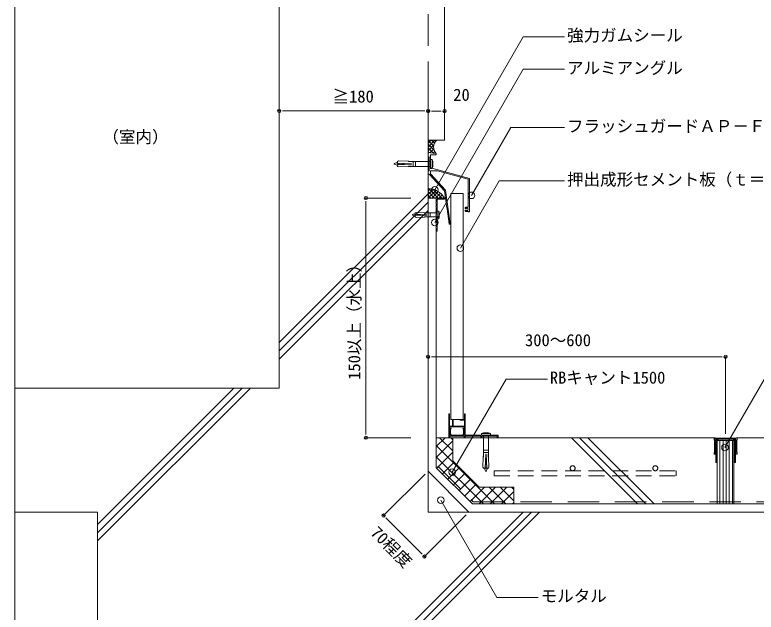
# Model space of a CAD drawing. Units: millimetres, scale not verified. Extents: x -1380 to 1380, y -955 to 955.
# Drawn here: x -900 to -3, y -531 to 192 of the extents above; entities that cross this region are included whole.
import ezdxf
from ezdxf.enums import TextEntityAlignment as Align

# ---------------------------------------------------------------- set-up
doc = ezdxf.new("R2010")
doc.units = ezdxf.units.MM
doc.header["$LTSCALE"] = 3
doc.linetypes.add('USER1', pattern=[19.05, 12.7, -6.35])
doc.linetypes.add('USER2', pattern=[9.525, 6.35, -3.175])
for name, color, linetype, lineweight in [('0-0_0', 7, 'Continuous', 9), ('0-1_HATCH', 9, 'Continuous', 18), ('0-3_KUTAI', 3, 'Continuous', 18), ('0-4_BOUSUI', 1, 'Continuous', 18), ('0-5_MOJI', 7, 'Continuous', 18), ('0-6_sunpo', 7, 'Continuous', 18), ('0-7_KANAMONO_SCREW', 4, 'Continuous', 18), ('0-8_dannnetu', 6, 'Continuous', 18), ('0-9_KANAMONO', 4, 'Continuous', 18), ('0-A_TENSEN', 4, 'USER2', 18), ('0-B_BUHIN', 7, 'Continuous', 9), ('0-D_bousui2', 7, 'USER1', 9)]:
    doc.layers.add(name, color=color, linetype=linetype, lineweight=lineweight)
doc.styles.add('ＭＳ ゴシック', font='')
doc.styles.get('ＭＳ ゴシック').set_extended_font_data('MS Gothic')

# ---------------------------------------------------------------- blocks, each defined once
blk = doc.blocks.new('_DOT')
at = {"layer": '0-0_0'}
for p, q in [((-0.5, 0), (-1, 0)), ((0.25, 0), (-0.25, 0))]:
    blk.add_line(p, q, dxfattribs=at)
blk.add_circle((0, 0), 0.25, dxfattribs=at)

msp = doc.modelspace()

# ---------------------------------------------------------------- linework, layer by layer
at = {"layer": '0-0_0', "lineweight": 18}
msp.add_lwpolyline([(-899.957, -659.969), (900.043, -659.969), (900.043, 540.031), (-899.957, 540.031)], close=True, dxfattribs=at)
at = {"layer": '0-1_HATCH'}
for p, q in [((-579.957, -204.969), (-399.957, -24.969)), ((-579.957, -214.969), (-399.957, -34.969)), ((-579.957, -224.969), (-399.957, -44.969)), ((-799.957, -434.969), (-624.957, -259.969)), ((-799.957, -424.969), (-634.957, -259.969)), ((-799.957, -444.969), (-614.957, -259.969)), ((-389.957, -330.495), (-379.431, -319.969)), ((-369.957, -336.056), (-386.044, -319.969)), ((-369.957, -322.585), (-372.573, -319.969)), ((-226.565, -319.969), (-146.565, -399.969)), ((-216.565, -319.969), (-136.565, -399.969)), ((-206.565, -319.969), (-126.565, -399.969)), ((-389.957, -343.965), (-369.957, -323.965)), ((-319.514, -399.969), (-389.957, -329.526)), ((-389.403, -356.883), (-369.957, -337.436)), ((-332.984, -399.969), (-389.957, -342.997)), ((-382.668, -363.618), (-368.526, -349.476)), ((-375.933, -370.353), (-361.791, -356.211)), ((-369.198, -377.088), (-355.056, -362.946)), ((-362.463, -383.823), (-348.321, -369.681)), ((-355.727, -390.559), (-341.585, -376.416)), ((-348.992, -397.294), (-331.667, -379.969)), ((-338.197, -399.969), (-318.197, -379.969)), ((-306.044, -399.969), (-326.044, -379.969)), ((-324.727, -399.969), (-304.727, -379.969)), ((-296.317, -396.225), (-312.573, -379.969)), ((-311.256, -399.969), (-296.317, -385.03)), ((-296.317, -382.755), (-299.103, -379.969)), ((-297.786, -399.969), (-296.317, -398.5)), ((-534.957, -659.969), (-284.957, -409.969)), ((-524.957, -659.969), (-274.957, -409.969)), ((-514.957, -659.969), (-264.957, -409.969))]:
    msp.add_line(p, q, dxfattribs=at)
at = {"layer": '0-3_KUTAI'}
for p, q in [((-579.957, 540.031), (-579.957, -259.969)), ((-579.957, -259.969), (-899.957, -259.969)), ((-53.957, -319.969), (-369.957, -319.969)), ((900.043, -319.969), (-25.957, -319.969)), ((-46.743, -399.969), (-46.743, -323.469)), ((-42.993, -399.969), (-42.993, -323.469)), ((-39.243, -399.969), (-39.243, -323.469)), ((-35.493, -399.969), (-35.493, -323.469)), ((-31.743, -399.969), (-31.743, -323.469)), ((-350.459, -409.969), (-399.957, -360.471)), ((-799.957, -409.969), (-899.957, -409.969)), ((-799.957, -409.969), (-799.957, -659.969))]:
    msp.add_line(p, q, dxfattribs=at)
at = {"layer": '0-3_KUTAI', "linetype": 'USER1'}
msp.add_line((-399.957, 40.031), (-399.957, 540.031), dxfattribs=at)
at = {"layer": '0-3_KUTAI'}
for points in [[(-399.957, 40.031), (-379.957, 40.031), (-379.957, 540.031)], [(900.043, -409.969), (-399.957, -409.969), (-399.957, 40.031)], [(-49.957, -399.969), (-49.957, -323.469), (-29.957, -323.469), (-29.957, -399.969)]]:
    msp.add_lwpolyline(points, dxfattribs=at)
for points in [[(-27.457, -320.469), (-26.957, -319.969), (-25.957, -319.969), (-25.957, -322.969), (-26.457, -322.969), (-26.457, -337.969), (-25.957, -337.969), (-25.957, -339.969), (-27.457, -339.969), (-27.457, -321.469), (-52.457, -321.469), (-52.457, -339.969), (-53.957, -339.969), (-53.957, -337.969), (-53.457, -337.969), (-53.457, -322.969), (-53.957, -322.969), (-53.957, -319.969), (-52.957, -319.969), (-52.457, -320.469), (-39.957, -320.469)], [(-28.957, -321.969), (-28.957, -322.969), (-30.957, -322.969), (-30.957, -323.469), (-28.957, -323.469), (-28.957, -334.969), (-29.457, -334.969), (-28.957, -335.969), (-28.957, -348.969), (-29.457, -348.969), (-28.957, -349.969), (-27.957, -349.969), (-27.957, -323.469), (-27.457, -323.469), (-27.457, -321.469), (-52.457, -321.469), (-52.457, -323.469), (-51.957, -323.469), (-51.957, -349.969), (-50.957, -349.969), (-50.457, -348.969), (-50.957, -348.969), (-50.957, -335.969), (-50.457, -334.969), (-50.957, -334.969), (-50.957, -323.469), (-48.957, -323.469), (-48.957, -322.969), (-50.957, -322.969), (-50.957, -321.969)]]:
    msp.add_lwpolyline(points, close=True, dxfattribs=at)
at = {"layer": '0-4_BOUSUI'}
for p, q in [((-399.957, 36.112), (-396.037, 40.031)), ((-399.957, 31.692), (-391.618, 40.031)), ((-393.17, 32.827), (-399.957, 39.613)), ((-392.205, 36.281), (-395.955, 40.031)), ((-390.448, 38.943), (-391.536, 40.031)), ((-392.521, 27.758), (-399.957, 35.194)), ((-399.957, 27.273), (-392.9, 34.329)), ((-393.43, 24.248), (-399.957, 30.774)), ((-398.012, 24.798), (-393.068, 29.742)), ((-398.453, 24.851), (-399.957, 26.355)), ((-394.066, 24.324), (-391.93, 26.461)), ((-390.12, 23.851), (-390.049, 23.923)), ((-399.957, -21.341), (-397.284, -18.668)), ((-399.957, -25.76), (-393.56, -19.363)), ((-392.247, -29.969), (-399.957, -22.259)), ((-396.666, -29.969), (-399.957, -26.678)), ((-399.746, -29.969), (-390.325, -20.548)), ((-387.827, -29.969), (-399.231, -18.565)), ((-395.326, -29.969), (-387.479, -22.122)), ((-383.408, -29.969), (-394.175, -19.202)), ((-390.907, -29.969), (-384.974, -24.036)), ((-386.488, -29.969), (-382.789, -26.27)), ((-383.762, -25.195), (-384.273, -24.684)), ((-389.957, -29.969), (-399.957, -29.969)), ((-382.068, -29.969), (-380.927, -28.828))]:
    msp.add_line(p, q, dxfattribs=at)
msp.add_lwpolyline([(900.043, -399.969), (-346.317, -399.969), (-389.957, -356.329), (-389.957, -69.669)], dxfattribs=at)
for centre, radius, start, end in [((-382.281, 31.645), 10.954, 130.03846, 225.51003), ((-399.401, -40.323), 21.759, 28.41663, 91.46344)]:
    msp.add_arc(centre, radius, start, end, dxfattribs=at)
at = {"layer": '0-5_MOJI'}
for points in [[(-234.795, 165.2), (-284.858, 165.2), (-391.796, -20.021)], [(-234.795, 125.761), (-284.781, 125.761), (-391.719, -59.46)], [(-234.795, 55.315), (-299.937, 55.315), (-347.314, -26.745)], [(-234.795, -9.23), (-313.917, -9.23), (-360.9, -90.606)], [(178.374, -39.061), (128.374, -39.061), (-40.702, -331.91)], [(-255.638, -248.991), (-305.638, -248.991), (-370.678, -361.644)], [(-266.714, -513.186), (-316.714, -513.186), (-384.626, -395.559)]]:
    msp.add_lwpolyline(points, dxfattribs=at)
for centre in [(-391.796, -20.021), (-347.314, -26.745), (-391.719, -59.46), (-360.9, -90.606), (-40.702, -331.91), (-370.678, -361.644), (-384.626, -395.559)]:
    msp.add_circle(centre, 4, dxfattribs=at)
at = {"layer": '0-6_sunpo'}
for p, q in [((-399.957, 99.605), (-399.957, 75.223)), ((-379.957, 99.605), (-379.957, 75.223)), ((-579.957, 97.605), (-579.957, 75.327)), ((-399.957, 97.605), (-399.957, 75.327)), ((-571.957, 75.327), (-407.957, 75.327)), ((-391.957, 75.223), (-387.957, 75.223)), ((-420.898, -29.969), (-475.075, -29.969)), ((-475.075, -311.969), (-475.075, -37.969)), ((-399.957, -251.321), (-399.957, -222.071)), ((-391.957, -222.071), (-47.957, -222.071)), ((-39.957, -315.469), (-39.957, -222.071)), ((-420.898, -319.969), (-475.075, -319.969)), ((-403.492, -364.007), (-453.816, -414.33)), ((-448.159, -419.987), (-409.975, -458.171)), ((-353.995, -413.504), (-404.318, -463.828))]:
    msp.add_line(p, q, dxfattribs=at)
at = {"layer": '0-7_KANAMONO_SCREW'}
for p, q in [((-436.957, 13.245), (-440.461, 11.793)), ((-436.957, 9.418), (-440.461, 10.869)), ((-437.674, 12.948), (-436.957, 10.08)), ((-436.957, 14.331), (-435.578, 15.02)), ((-436.957, 12.331), (-436.957, 14.331)), ((-419.957, 11.581), (-436.957, 12.331)), ((-419.957, 11.081), (-436.957, 10.331)), ((-436.957, 10.331), (-436.957, 8.331)), ((-436.009, 12.289), (-435.535, 10.394)), ((-423.453, 14.485), (-435.578, 15.02)), ((-434.492, 12.222), (-434.052, 10.459)), ((-432.976, 12.155), (-432.568, 10.525)), ((-431.459, 12.089), (-431.084, 10.59)), ((-429.942, 12.022), (-429.601, 10.656)), ((-428.425, 11.955), (-428.117, 10.721)), ((-426.909, 11.888), (-426.633, 10.787)), ((-425.392, 11.821), (-425.15, 10.852)), ((-423.875, 11.754), (-423.666, 10.917)), ((-423.464, 14.236), (-423.453, 14.485)), ((-419.968, 14.081), (-423.464, 14.236)), ((-423.215, 14.225), (-423.204, 14.474)), ((-420.206, 14.342), (-423.204, 14.474)), ((-422.359, 11.687), (-422.182, 10.983)), ((-420.842, 11.62), (-420.699, 11.048)), ((-420.217, 14.092), (-420.206, 14.342)), ((-419.968, 14.081), (-419.957, 14.331)), ((-397.957, 14.331), (-419.957, 14.331)), ((-419.957, 11.581), (-419.957, 11.081)), ((-417.957, 14.331), (-417.957, 8.331)), ((-414.957, 14.331), (-414.957, 8.331)), ((-396.957, 16.831), (-396.957, 15.331)), ((-396.957, 16.831), (-394.957, 16.831)), ((-396.957, 15.331), (-396.957, 7.331)), ((-394.957, 16.831), (-394.957, 5.831)), ((-394.457, 15.581), (-394.957, 15.581)), ((-394.457, 15.581), (-394.207, 14.331)), ((-394.207, 8.331), (-394.207, 14.331)), ((-436.957, 8.331), (-435.578, 7.642)), ((-423.453, 8.177), (-435.578, 7.642)), ((-419.968, 8.581), (-423.464, 8.427)), ((-423.464, 8.427), (-423.453, 8.177)), ((-423.215, 8.438), (-423.204, 8.188)), ((-420.206, 8.32), (-423.204, 8.188)), ((-420.217, 8.57), (-420.206, 8.32)), ((-419.968, 8.581), (-419.957, 8.331)), ((-397.957, 8.331), (-419.957, 8.331)), ((-396.957, 7.331), (-396.957, 5.831)), ((-394.957, 5.831), (-396.957, 5.831)), ((-394.957, 7.081), (-394.457, 7.081)), ((-415.579, -48.824), (-418.499, -50.034)), ((-415.579, -52.013), (-418.499, -50.804)), ((-416.177, -49.072), (-415.579, -51.462)), ((-401.413, -50.211), (-415.579, -49.586)), ((-401.413, -50.627), (-415.579, -51.252)), ((-415.579, -51.252), (-415.579, -52.919)), ((-415.579, -52.919), (-414.431, -53.493)), ((-414.79, -49.62), (-414.395, -51.2)), ((-404.326, -47.79), (-414.431, -47.345)), ((-404.326, -53.047), (-414.431, -53.493)), ((-413.526, -49.676), (-413.158, -51.145)), ((-412.262, -49.732), (-411.922, -51.091)), ((-410.998, -49.788), (-410.686, -51.036)), ((-409.734, -49.843), (-409.449, -50.982)), ((-408.47, -49.899), (-408.213, -50.927)), ((-407.206, -49.955), (-406.977, -50.873)), ((-405.942, -50.011), (-405.74, -50.818)), ((-404.678, -50.066), (-404.504, -50.764)), ((-404.336, -47.998), (-404.326, -47.79)), ((-401.422, -48.127), (-404.336, -47.998)), ((-401.422, -52.711), (-404.336, -52.839)), ((-404.336, -52.839), (-404.326, -53.047)), ((-404.128, -48.008), (-404.118, -47.8)), ((-404.128, -52.83), (-404.118, -53.038)), ((-401.621, -47.91), (-404.118, -47.8)), ((-401.621, -52.928), (-404.118, -53.038)), ((-403.414, -50.122), (-403.267, -50.709)), ((-402.15, -50.178), (-402.031, -50.655)), ((-401.63, -48.118), (-401.621, -47.91)), ((-401.63, -52.72), (-401.621, -52.928)), ((-401.422, -48.127), (-401.413, -47.919)), ((-401.422, -52.711), (-401.413, -52.919)), ((-389.59, -47.919), (-401.413, -47.919)), ((-401.413, -50.211), (-401.413, -50.627)), ((-389.59, -52.919), (-401.413, -52.919)), ((-399.746, -47.919), (-399.746, -52.919)), ((-397.246, -47.919), (-397.246, -52.919)), ((-388.757, -45.836), (-388.757, -47.086)), ((-388.757, -45.836), (-387.09, -45.836)), ((-388.757, -47.086), (-388.757, -53.752)), ((-388.757, -53.752), (-388.757, -55.002)), ((-387.09, -45.836), (-387.09, -55.002)), ((-386.673, -46.877), (-387.09, -46.877)), ((-386.673, -53.961), (-386.673, -46.877)), ((-386.673, -46.877), (-386.465, -47.919)), ((-386.465, -52.919), (-386.673, -53.961)), ((-386.465, -52.919), (-386.465, -47.919)), ((-387.09, -55.002), (-388.757, -55.002)), ((-387.09, -53.961), (-386.673, -53.961)), ((-335.457, -314.969), (-324.457, -314.969)), ((-335.457, -316.969), (-335.457, -314.969)), ((-335.457, -316.969), (-333.957, -316.969)), ((-334.207, -314.469), (-332.957, -314.219)), ((-334.207, -314.469), (-334.207, -314.969)), ((-333.957, -316.969), (-325.957, -316.969)), ((-326.957, -314.219), (-332.957, -314.219)), ((-332.957, -317.969), (-332.957, -339.969)), ((-326.957, -317.969), (-326.957, -339.969)), ((-325.957, -316.969), (-324.457, -316.969)), ((-325.707, -314.969), (-325.707, -314.469)), ((-324.457, -314.969), (-324.457, -316.969)), ((-332.968, -340.219), (-333.1, -343.216)), ((-332.718, -340.23), (-332.968, -340.219)), ((-332.957, -334.969), (-326.957, -334.969)), ((-332.957, -337.969), (-326.957, -337.969)), ((-332.707, -339.98), (-332.957, -339.969)), ((-332.707, -339.98), (-332.861, -343.477)), ((-330.207, -339.969), (-330.957, -356.969)), ((-330.246, -340.854), (-329.674, -340.711)), ((-330.207, -339.969), (-329.707, -339.969)), ((-329.707, -339.969), (-328.957, -356.969)), ((-327.206, -339.98), (-326.957, -339.969)), ((-327.206, -339.98), (-327.052, -343.477)), ((-327.195, -340.23), (-326.946, -340.219)), ((-326.946, -340.219), (-326.813, -343.216)), ((-333.111, -343.465), (-333.646, -355.591)), ((-332.861, -343.477), (-333.111, -343.465)), ((-332.85, -343.227), (-333.1, -343.216)), ((-330.647, -349.954), (-329.281, -349.613)), ((-330.58, -348.438), (-329.347, -348.129)), ((-330.513, -346.921), (-329.412, -346.646)), ((-330.446, -345.404), (-329.478, -345.162)), ((-330.38, -343.887), (-329.543, -343.678)), ((-330.313, -342.371), (-329.608, -342.195)), ((-327.063, -343.227), (-326.813, -343.216)), ((-327.052, -343.477), (-326.802, -343.465)), ((-326.802, -343.465), (-326.267, -355.591)), ((-332.957, -356.969), (-333.646, -355.591)), ((-330.957, -356.969), (-332.957, -356.969)), ((-331.87, -356.969), (-330.419, -360.473)), ((-331.573, -357.686), (-328.705, -356.969)), ((-330.915, -356.021), (-329.019, -355.547)), ((-330.848, -354.505), (-329.085, -354.064)), ((-330.781, -352.988), (-329.15, -352.58)), ((-330.714, -351.471), (-329.216, -351.096)), ((-328.043, -356.969), (-329.495, -360.473)), ((-328.957, -356.969), (-326.957, -356.969)), ((-326.957, -356.969), (-326.267, -355.591))]:
    msp.add_line(p, q, dxfattribs=at)
for points in [[(-394.207, 8.331), (-394.457, 7.081), (-394.457, 15.581)], [(-415.579, -49.586), (-415.579, -47.919), (-414.431, -47.345)], [(-326.957, -314.219), (-325.707, -314.469), (-334.207, -314.469)]]:
    msp.add_lwpolyline(points, dxfattribs=at)
for centre, radius, start, end in [((-440.27, 11.331), 0.5, 112.5, 247.5), ((-397.957, 15.331), 1, 270, 0), ((-397.957, 7.331), 1, 0, 90), ((-418.34, -50.419), 0.417, 112.5, 247.5), ((-389.59, -47.086), 0.833, 270, 0), ((-389.59, -53.752), 0.833, 0, 90), ((-333.957, -317.969), 1, 0, 90), ((-325.957, -317.969), 1, 90, 180), ((-329.957, -360.282), 0.5, 202.5, 337.5)]:
    msp.add_arc(centre, radius, start, end, dxfattribs=at)
at = {"layer": '0-8_dannnetu'}
msp.add_line((-296.317, -399.969), (-296.317, -379.969), dxfattribs=at)
msp.add_lwpolyline([(-296.317, -379.969), (-338.033, -379.969), (-369.957, -348.045), (-369.957, -319.969), (-389.957, -319.969)], dxfattribs=at)
at = {"layer": '0-9_KANAMONO'}
for p, q in [((-379.957, -30.869), (-379.957, -30.269)), ((-374.33, -61.238), (-376.866, -43.177)), ((-354.957, -42.226), (-354.957, -41.669)), ((-354.634, -42.701), (-354.707, -42.659)), ((-354.707, -44.679), (-354.634, -44.637)), ((-354.957, -45.669), (-354.957, -45.112)), ((-350.157, -46.669), (-351.057, -46.669)), ((-373.532, -61.669), (-373.835, -61.669)), ((-389.657, -69.969), (-389.057, -69.969)), ((-374.957, -316.669), (-374.957, -291.469)), ((-374.457, -290.969), (-374.457, -290.969)), ((-355.457, -290.969), (-355.457, -290.969)), ((-354.957, -291.469), (-354.957, -316.669)), ((-360.957, -298.669), (-360.957, -298.269)), ((-373.957, -315.52), (-373.957, -311.552)), ((-372.957, -311.552), (-372.957, -314.983)), ((-356.957, -314.983), (-356.957, -311.552)), ((-355.957, -311.552), (-355.957, -315.52)), ((-374.957, -319.669), (-374.957, -317.269)), ((-373.957, -316.969), (-374.657, -316.969)), ((-374.657, -316.969), (-373.957, -316.969)), ((-373.957, -319.969), (-374.657, -319.969)), ((-372.081, -316.969), (-357.833, -316.969)), ((-355.257, -316.969), (-355.957, -316.969)), ((-355.257, -319.969), (-355.957, -319.969)), ((-335.257, -319.969), (-335.957, -319.969)), ((-315.257, -319.969), (-315.957, -319.969)), ((-314.957, -317.269), (-314.957, -319.669))]:
    msp.add_line(p, q, dxfattribs=at)
for points in [[(-377.065, -41.763), (-379.957, -21.169), (-398.457, -1.169), (-399.957, -1.169), (-399.957, 2.831), (-398.457, 2.831), (-398.457, 19.831), (-399.957, 19.831), (-399.957, 25.031), (-389.957, 23.831), (-389.957, 22.331), (-396.957, 22.331), (-396.957, 11.631), (-397.257, 11.331), (-396.957, 11.031), (-396.957, 7.959)], [(-354.457, -41.169), (-351.257, -41.169), (-351.257, -7.166), (-388.568, 2.831), (-396.957, 2.831), (-396.957, -0.876), (-378.726, -20.585), (-373.037, -61.099)], [(-395.474, 6.028), (-349.957, -6.169), (-349.957, -46.469)], [(-380.257, -29.969), (-389.957, -29.969), (-390.757, -30.719), (-389.957, -31.469), (-389.957, -34.969), (-390.757, -35.719), (-389.957, -36.469), (-389.957, -39.969), (-390.757, -40.719), (-389.957, -41.469), (-389.957, -44.969), (-390.757, -45.719), (-389.957, -46.469), (-389.957, -49.969), (-390.757, -50.719)], [(-388.757, -69.669), (-388.757, -31.169), (-380.257, -31.169)], [(-390.757, -50.719), (-389.957, -51.469), (-389.957, -54.969), (-390.757, -55.719), (-389.957, -56.469), (-389.957, -59.969), (-390.757, -60.719), (-389.957, -61.469), (-389.957, -64.969), (-390.757, -65.719), (-389.957, -66.469), (-389.957, -69.669)], [(-351.257, -46.469), (-351.257, -46.169), (-354.457, -46.169)], [(-373.957, -291.469), (-373.957, -305.969), (-370.457, -305.969), (-370.457, -298.469)], [(-360.657, -297.969), (-355.957, -297.969), (-355.957, -291.469)], [(-369.457, -298.469), (-369.457, -305.969), (-355.957, -305.969), (-355.957, -298.969), (-360.657, -298.969)], [(-355.957, -315.769), (-355.957, -306.969), (-373.957, -306.969), (-373.957, -315.769)], [(-365.415, -317.969), (-373.657, -317.969), (-373.657, -319.669)], [(-356.257, -319.669), (-356.257, -317.969), (-364.498, -317.969)], [(-355.957, -316.969), (-330.257, -316.969), (-329.957, -317.269), (-329.657, -316.969), (-315.257, -316.969)], [(-336.257, -319.669), (-336.257, -317.969), (-354.957, -317.969), (-354.957, -319.669)], [(-316.257, -319.669), (-316.257, -317.969), (-334.957, -317.969), (-334.957, -319.669)]]:
    msp.add_lwpolyline(points, dxfattribs=at)
for centre, radius, start, end in [((-394.957, 7.959), 2, 180, 255), ((-380.257, -30.269), 0.3, 0, 90), ((-380.257, -30.869), 0.3, 270, 0), ((-377.659, -42.567), 1, 322.42057, 53.56656), ((-354.457, -41.669), 0.5, 90, 180), ((-354.457, -42.226), 0.5, 180, 240), ((-354.457, -45.112), 0.5, 120, 180), ((-354.384, -42.268), 0.5, 240, 315.52249), ((-354.384, -45.07), 0.5, 44.47751, 120), ((-352.957, -43.669), 1.5, 224.47751, 135.52249), ((-354.457, -45.669), 0.5, 180, 270), ((-351.057, -46.469), 0.2, 180, 270), ((-350.157, -46.469), 0.2, 270, 0), ((-373.835, -61.169), 0.5, 187.99356, 270), ((-373.532, -61.169), 0.5, 270, 7.99356), ((-389.657, -69.669), 0.3, 180, 270), ((-389.057, -69.669), 0.3, 270, 360), ((-374.457, -291.469), 0.5, 90, 180), ((-374.457, -291.469), 0.5, 0, 90), ((-355.457, -291.469), 0.5, 90, 180), ((-355.457, -291.469), 0.5, 0, 90), ((-369.957, -298.469), 0.5, 90, 180), ((-369.957, -298.469), 0.5, 0, 90), ((-360.657, -298.269), 0.3, 90, 180), ((-360.657, -298.669), 0.3, 180, 270), ((-369.015, -311.534), 4.942, 144.75743, 180.21232), ((-372.642, -308.969), 0.5, 48.59038, 144.96975), ((-369.031, -311.529), 3.926, 144.62785, 180.3419), ((-372.642, -308.969), 0.5, 324.96975, 48.59038), ((-357.272, -308.969), 0.5, 131.40962, 215.03025), ((-360.957, -311.552), 4, 0, 35.03025), ((-357.272, -308.969), 0.5, 35.03025, 131.40962), ((-360.957, -311.552), 5, 360, 35.03025), ((-374.657, -316.669), 0.3, 180, 270), ((-374.657, -317.269), 0.3, 90, 180), ((-374.657, -319.669), 0.3, 180, 270), ((-373.669, -315.529), 0.287, 178.22094, 252.30783), ((-373.957, -316.369), 0.6, 270, 90), ((-373.957, -316.369), 0.6, 270, 70.52878), ((-373.957, -319.669), 0.3, 270, 360), ((-372.641, -314.976), 0.316, 181.26941, 225.55703), ((-373.957, -316.369), 1.6, 350.91528, 46.82645), ((-372.088, -316.676), 0.293, 169.37723, 271.53805), ((-364.957, -318.169), 0.5, 23.57818, 156.42182), ((-357.829, -316.672), 0.297, 269.33585, 9.74887), ((-355.957, -316.369), 1.6, 133.17355, 189.08472), ((-357.303, -314.963), 0.347, 316.48975, 356.6838), ((-355.957, -316.369), 0.6, 90, 270), ((-355.957, -316.369), 0.6, 109.47122, 270), ((-355.957, -319.669), 0.3, 180, 270), ((-356.267, -315.513), 0.311, 290.86673, 358.60449), ((-355.257, -316.669), 0.3, 270, 0), ((-355.257, -319.669), 0.3, 270, 360), ((-335.957, -319.669), 0.3, 180, 270), ((-335.257, -319.669), 0.3, 270, 360), ((-315.957, -319.669), 0.3, 180, 270), ((-315.257, -317.269), 0.3, 0, 90), ((-315.257, -319.669), 0.3, 270, 360)]:
    msp.add_arc(centre, radius, start, end, dxfattribs=at)
at = {"layer": '0-A_TENSEN'}
for p, q in [((-319.957, -359.969), (-319.957, -365.969)), ((-319.957, -365.969), (-99.957, -365.969))]:
    msp.add_line(p, q, dxfattribs=at)
msp.add_lwpolyline([(-319.957, -359.969), (-99.957, -359.969), (-99.957, -365.969)], dxfattribs=at)
for centre in [(-224.957, -356.969), (-124.957, -356.969)]:
    msp.add_circle(centre, 3, dxfattribs=at)
at = {"layer": '0-B_BUHIN'}
msp.add_lwpolyline([(-357.457, -297.969), (-372.457, -297.969), (-372.457, -24.669), (-357.457, -24.669)], close=True, dxfattribs=at)
at = {"layer": '0-D_bousui2'}
msp.add_lwpolyline([(-388.189, -354.562), (-345.282, -397.469), (900.043, -397.469)], dxfattribs=at)

# ---------------------------------------------------------------- block references
at = {"layer": '0-6_sunpo', "xscale": 8, "yscale": 8}
for p, rotation in [((-579.957, 75.327), 180), ((-399.957, 75.223), 180), ((-475.075, -29.969), 90), ((-399.957, -222.071), 180), ((-475.075, -319.969), 270), ((-453.816, -414.33), 135), ((-404.318, -463.828), 315)]:
    msp.add_blockref('_DOT', p, dxfattribs=dict(at, rotation=rotation))
for p in [(-399.957, 75.327), (-379.957, 75.223), (-39.957, -222.071)]:
    msp.add_blockref('_DOT', p, dxfattribs=at)

# ---------------------------------------------------------------- texts
at = {"layer": '0-5_MOJI', "style": 'ＭＳ ゴシック'}
for s, p in [('強力ガムシール', (-231.795, 155.2)), ('アルミアングル', (-231.781, 115.761)), ('フラッシュガードＡＰ－ＦＧ', (-231.795, 45.315)), ('（室内）', (-793.949, 32.282)), ('押出成形セメント板（ｔ＝15）', (-231.795, -19.23)), ('RBキャント1500', (-252.638, -258.991)), ('モルタル', (-263.714, -523.186))]:
    msp.add_text(s, height=14.66, dxfattribs=at).set_placement(p, align=Align.BOTTOM_LEFT)
at = {"layer": '0-6_sunpo', "style": 'ＭＳ ゴシック'}
for s, p in [('≧180', (-515.475, 81.206)), ('20', (-369.461, 83.206)), ('300～600', (-282.632, -213.679))]:
    msp.add_text(s, height=14.66, dxfattribs=at).set_placement(p, align=Align.BOTTOM_LEFT)
for s, rotation, p in [('150以上（水上）', 90, (-477.547, -249.969)), ('70程度', 315, (-473.786, -439.274))]:
    msp.add_text(s, height=14.66, rotation=rotation, dxfattribs=at).set_placement(p, align=Align.BOTTOM_LEFT)

doc.saveas('drawing.dxf')
